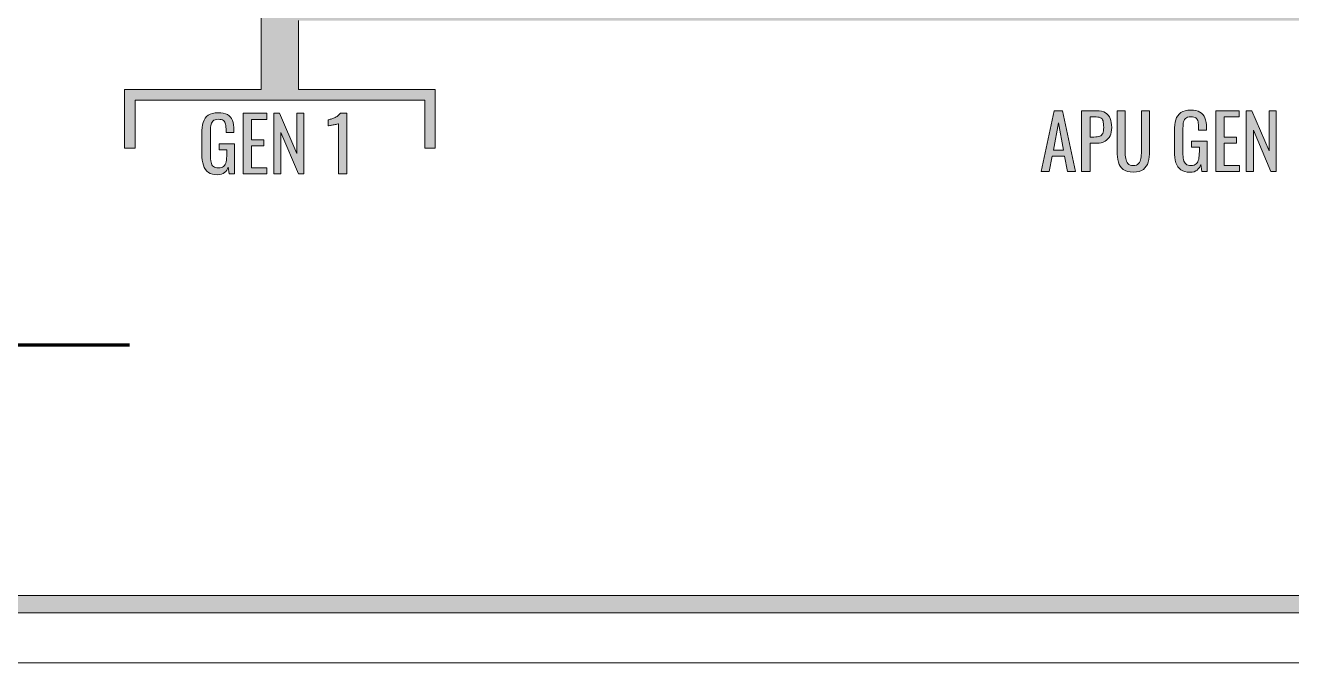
# Model space of a CAD drawing. Header units: inches. Extents: x 290.3 to 322.7, y 391.4 to 401.6.
# Drawn here: x 294.89 to 303.33, y 391.4 to 395.65 of the extents above; entities that cross this region are included whole.
import ezdxf

# ---------------------------------------------------------------- set-up
doc = ezdxf.new("R2010")
doc.units = ezdxf.units.IN
doc.header["$MEASUREMENT"] = 0
for name, color, linetype in [('Elec_Holes v6_0', 7, 'Continuous'), ('LINES', 7, 'Continuous'), ('TEXT', 7, 'Continuous')]:
    doc.layers.add(name, color=color, linetype=linetype)

# ---------------------------------------------------------------- blocks, each defined once
blk = doc.blocks.new('block 65')
at = {"layer": 'Elec_Holes v6_0', "lineweight": 0}
blk.add_lwpolyline([(290.25, 391.4), (322.75, 391.4)], dxfattribs=at)
blk = doc.blocks.new('block 255')
at = {"layer": 'LINES'}
h = blk.add_hatch(color=7, dxfattribs=at)
h.dxf.hatch_style = 2
h.paths.add_polyline_path([(314.1815, 397.88), (314.91, 397.88), (314.91, 397.64), (316.35, 397.64), (316.35, 395.75), (307.52, 395.75), (307.52, 395.68), (316.35, 395.68), (316.35, 395.22), (315.44, 395.22), (315.44, 394.83), (315.51, 394.83), (315.51, 395.15), (317.44, 395.15), (317.44, 394.83), (317.51, 394.83), (317.51, 395.22), (316.6, 395.22), (316.6, 397.64), (318.04, 397.64), (318.04, 398.36), (316.6, 398.36), (316.6, 399.09), (316.83, 399.09), (316.48, 399.42), (316.12, 399.09), (316.35, 399.09), (316.35, 398.36), (314.91, 398.36), (314.91, 398.12), (314.1815, 398.12)])
h.paths.add_polyline_path([(312.1815, 398.12), (308.41, 398.12), (308.41, 398.32), (308.22, 398.12), (307.99, 398.12), (307.99, 398.36), (304.86, 398.36), (304.86, 398.12), (304.72, 398.12), (304.53, 398.32), (304.53, 398.12), (298.15, 398.12), (298.15, 398.36), (296.71, 398.36), (296.71, 399.08), (296.95, 399.08), (296.58, 399.43), (296.21, 399.08), (296.46, 399.08), (296.46, 398.36), (295.02, 398.36), (295.02, 397.64), (296.46, 397.64), (296.46, 395.22), (295.55, 395.22), (295.55, 394.83), (295.62, 394.83), (295.62, 395.15), (297.55, 395.15), (297.55, 394.83), (297.62, 394.83), (297.62, 395.22), (296.71, 395.22), (296.71, 395.68), (305.52, 395.68), (305.52, 395.75), (296.71, 395.75), (296.71, 397.64), (298.15, 397.64), (298.15, 397.88), (304.53, 397.88), (304.53, 397.68), (304.72, 397.88), (304.86, 397.88), (304.86, 397.64), (307.99, 397.64), (307.99, 397.88), (308.22, 397.88), (308.41, 397.68), (308.41, 397.88), (312.1815, 397.88)])
h.paths.add_polyline_path([(298.08, 397.71), (295.09, 397.71), (295.09, 398.29), (298.08, 398.29)])
h.paths.add_polyline_path([(307.92, 397.71), (304.93, 397.71), (304.93, 398.29), (307.92, 398.29)])
h.paths.add_polyline_path([(314.98, 397.71), (314.98, 398.29), (317.97, 398.29), (317.97, 397.71)])
at = {"layer": 'LINES', "lineweight": 0}
blk.add_lwpolyline([(296.46, 397.64), (296.46, 395.22), (295.55, 395.22), (295.55, 394.83), (295.62, 394.83), (295.62, 395.15), (297.55, 395.15), (297.55, 394.83), (297.62, 394.83), (297.62, 395.22), (296.71, 395.22), (296.71, 395.68)], dxfattribs=at)
blk = doc.blocks.new('block 254')
at = {"layer": 'LINES'}
blk.add_blockref('block 255', (0, 0), dxfattribs=at)
blk = doc.blocks.new('block 253')
at = {"layer": 'LINES'}
blk.add_blockref('block 254', (0, 0), dxfattribs=at)
blk = doc.blocks.new('block 252')
at = {"layer": 'LINES'}
blk.add_blockref('block 253', (0, 0), dxfattribs=at)
blk = doc.blocks.new('block 271')
at = {"layer": 'TEXT'}
h = blk.add_hatch(color=7, dxfattribs=at)
h.dxf.hatch_style = 2
h.paths.add_polyline_path([(301.6582, 394.6738), (301.7446, 395.0791), (301.7988, 395.0791), (301.8853, 394.6738), (301.832, 394.6738), (301.8135, 394.7764), (301.731, 394.7764), (301.7114, 394.6738)])
h.paths.add_polyline_path([(301.7383, 394.8164), (301.8062, 394.8164), (301.772, 394.999)])
h = blk.add_hatch(color=7, dxfattribs=at)
h.dxf.hatch_style = 2
edge = h.paths.add_edge_path()
edge.add_spline(control_points=[(301.9268, 394.6738), (301.9268, 394.6738), (301.9268, 395.0791), (301.9268, 395.0791), (301.9268, 395.0791), (302.0269, 395.0791), (302.0269, 395.0791), (302.0513, 395.0791), (302.0708, 395.0742), (302.0854, 395.0654), (302.0996, 395.0566), (302.1104, 395.0439), (302.1172, 395.0273), (302.1235, 395.0107), (302.127, 394.9912), (302.127, 394.9668), (302.127, 394.9453), (302.123, 394.9268), (302.1157, 394.9111), (302.1084, 394.8955), (302.0972, 394.8838), (302.0825, 394.875), (302.0679, 394.8672), (302.0493, 394.8623), (302.0273, 394.8623), (302.0273, 394.8623), (301.9829, 394.8623), (301.9829, 394.8623), (301.9829, 394.8623), (301.9829, 394.6738), (301.9829, 394.6738), (301.9829, 394.6738), (301.9268, 394.6738), (301.9268, 394.6738)], knot_values=[0, 0, 0, 0, 1, 1, 1, 2, 2, 2, 3, 3, 3, 4, 4, 4, 5, 5, 5, 6, 6, 6, 7, 7, 7, 8, 8, 8, 9, 9, 9, 10, 10, 10, 11, 11, 11, 11], degree=3, periodic=0)
edge = h.paths.add_edge_path()
edge.add_spline(control_points=[(301.9829, 394.9033), (301.9829, 394.9033), (302.0088, 394.9033), (302.0088, 394.9033), (302.0254, 394.9033), (302.0381, 394.9053), (302.0474, 394.9082), (302.0566, 394.9121), (302.0635, 394.9189), (302.0674, 394.9277), (302.0713, 394.9365), (302.0737, 394.9502), (302.0737, 394.9668), (302.0737, 394.9863), (302.0723, 395.001), (302.0693, 395.0107), (302.0664, 395.0215), (302.0605, 395.0283), (302.0518, 395.0322), (302.0425, 395.0361), (302.0283, 395.0381), (302.0093, 395.0381), (302.0093, 395.0381), (301.9829, 395.0381), (301.9829, 395.0381), (301.9829, 395.0381), (301.9829, 394.9033), (301.9829, 394.9033)], knot_values=[0, 0, 0, 0, 1, 1, 1, 2, 2, 2, 3, 3, 3, 4, 4, 4, 5, 5, 5, 6, 6, 6, 7, 7, 7, 8, 8, 8, 9, 9, 9, 9], degree=3, periodic=0)
h = blk.add_hatch(color=7, dxfattribs=at)
h.dxf.hatch_style = 2
edge = h.paths.add_edge_path()
edge.add_spline(control_points=[(302.271, 394.6699), (302.2412, 394.6699), (302.2188, 394.6758), (302.2031, 394.6875), (302.1875, 394.6992), (302.1768, 394.7148), (302.1714, 394.7363), (302.1655, 394.7578), (302.1626, 394.7822), (302.1626, 394.8105), (302.1626, 394.8105), (302.1626, 395.0791), (302.1626, 395.0791), (302.1626, 395.0791), (302.2168, 395.0791), (302.2168, 395.0791), (302.2168, 395.0791), (302.2168, 394.8076), (302.2168, 394.8076), (302.2168, 394.791), (302.2178, 394.7744), (302.2202, 394.7607), (302.2227, 394.7461), (302.2275, 394.7354), (302.2354, 394.7266), (302.2432, 394.7178), (302.2549, 394.7139), (302.271, 394.7139), (302.2866, 394.7139), (302.2988, 394.7178), (302.3062, 394.7266), (302.314, 394.7354), (302.3188, 394.7461), (302.3213, 394.7607), (302.3237, 394.7744), (302.3247, 394.791), (302.3247, 394.8076), (302.3247, 394.8076), (302.3247, 395.0791), (302.3247, 395.0791), (302.3247, 395.0791), (302.3784, 395.0791), (302.3784, 395.0791), (302.3784, 395.0791), (302.3784, 394.8105), (302.3784, 394.8105), (302.3784, 394.7822), (302.3755, 394.7578), (302.3696, 394.7363), (302.3643, 394.7148), (302.3535, 394.6992), (302.3379, 394.6875), (302.3228, 394.6758), (302.3003, 394.6699), (302.271, 394.6699)], knot_values=[0, 0, 0, 0, 1, 1, 1, 2, 2, 2, 3, 3, 3, 4, 4, 4, 5, 5, 5, 6, 6, 6, 7, 7, 7, 8, 8, 8, 9, 9, 9, 10, 10, 10, 11, 11, 11, 12, 12, 12, 13, 13, 13, 14, 14, 14, 15, 15, 15, 16, 16, 16, 17, 17, 17, 18, 18, 18, 18], degree=3, periodic=0)
h = blk.add_hatch(color=7, dxfattribs=at)
h.dxf.hatch_style = 2
edge = h.paths.add_edge_path()
edge.add_spline(control_points=[(302.6489, 394.6689), (302.6235, 394.6689), (302.6035, 394.6748), (302.5884, 394.6855), (302.5732, 394.6963), (302.562, 394.7119), (302.5552, 394.7324), (302.5483, 394.7529), (302.5449, 394.7783), (302.5449, 394.8066), (302.5449, 394.8066), (302.5449, 394.9424), (302.5449, 394.9424), (302.5449, 394.9727), (302.5479, 394.9971), (302.5542, 395.0186), (302.5605, 395.0391), (302.5713, 395.0547), (302.5874, 395.0664), (302.603, 395.0771), (302.625, 395.083), (302.6533, 395.083), (302.6787, 395.083), (302.6992, 395.0781), (302.7148, 395.0693), (302.7305, 395.0615), (302.7417, 395.0479), (302.7485, 395.0312), (302.7554, 395.0137), (302.7588, 394.9912), (302.7588, 394.9648), (302.7588, 394.9648), (302.7588, 394.9492), (302.7588, 394.9492), (302.7588, 394.9492), (302.7061, 394.9492), (302.7061, 394.9492), (302.7061, 394.9492), (302.7061, 394.9619), (302.7061, 394.9619), (302.7061, 394.9795), (302.7046, 394.9941), (302.7026, 395.0049), (302.7002, 395.0166), (302.6953, 395.0244), (302.6885, 395.0303), (302.6812, 395.0361), (302.6699, 395.0381), (302.6543, 395.0381), (302.6377, 395.0381), (302.626, 395.0352), (302.6182, 395.0273), (302.6108, 395.0195), (302.606, 395.0088), (302.604, 394.9961), (302.6025, 394.9824), (302.6016, 394.9678), (302.6016, 394.9512), (302.6016, 394.9512), (302.6016, 394.8008), (302.6016, 394.8008), (302.6016, 394.7812), (302.603, 394.7656), (302.606, 394.7529), (302.6084, 394.7393), (302.6138, 394.7295), (302.6221, 394.7236), (302.6299, 394.7168), (302.6411, 394.7139), (302.6558, 394.7139), (302.6709, 394.7139), (302.6821, 394.7178), (302.6899, 394.7246), (302.6978, 394.7314), (302.7036, 394.7422), (302.7065, 394.7559), (302.7095, 394.7695), (302.7109, 394.7861), (302.7109, 394.8066), (302.7109, 394.8066), (302.7109, 394.835), (302.7109, 394.835), (302.7109, 394.835), (302.6597, 394.835), (302.6597, 394.835), (302.6597, 394.835), (302.6597, 394.875), (302.6597, 394.875), (302.6597, 394.875), (302.7622, 394.875), (302.7622, 394.875), (302.7622, 394.875), (302.7622, 394.6738), (302.7622, 394.6738), (302.7622, 394.6738), (302.7266, 394.6738), (302.7266, 394.6738), (302.7266, 394.6738), (302.7212, 394.7207), (302.7212, 394.7207), (302.7158, 394.7061), (302.7075, 394.6934), (302.6958, 394.6836), (302.6846, 394.6738), (302.6689, 394.6689), (302.6489, 394.6689)], knot_values=[0, 0, 0, 0, 1, 1, 1, 2, 2, 2, 3, 3, 3, 4, 4, 4, 5, 5, 5, 6, 6, 6, 7, 7, 7, 8, 8, 8, 9, 9, 9, 10, 10, 10, 11, 11, 11, 12, 12, 12, 13, 13, 13, 14, 14, 14, 15, 15, 15, 16, 16, 16, 17, 17, 17, 18, 18, 18, 19, 19, 19, 20, 20, 20, 21, 21, 21, 22, 22, 22, 23, 23, 23, 24, 24, 24, 25, 25, 25, 26, 26, 26, 27, 27, 27, 28, 28, 28, 29, 29, 29, 30, 30, 30, 31, 31, 31, 32, 32, 32, 33, 33, 33, 34, 34, 34, 35, 35, 35, 35], degree=3, periodic=0)
h = blk.add_hatch(color=7, dxfattribs=at)
h.dxf.hatch_style = 2
h.paths.add_polyline_path([(302.8203, 394.6738), (302.8203, 395.0791), (302.9771, 395.0791), (302.9771, 395.0371), (302.8765, 395.0371), (302.8765, 394.9033), (302.958, 394.9033), (302.958, 394.8633), (302.8765, 394.8633), (302.8765, 394.7148), (302.978, 394.7148), (302.978, 394.6738)])
h = blk.add_hatch(color=7, dxfattribs=at)
h.dxf.hatch_style = 2
h.paths.add_polyline_path([(303.0234, 394.6738), (303.0234, 395.0791), (303.0615, 395.0791), (303.1768, 394.8105), (303.1768, 395.0791), (303.2236, 395.0791), (303.2236, 394.6738), (303.1875, 394.6738), (303.0713, 394.9502), (303.0713, 394.6738)])
at = {"layer": 'TEXT', "lineweight": 0}
for points in [[(301.6582, 394.6738), (301.7446, 395.0791), (301.7988, 395.0791), (301.8853, 394.6738), (301.832, 394.6738), (301.8135, 394.7764), (301.731, 394.7764), (301.7114, 394.6738), (301.6582, 394.6738)], [(302.8203, 394.6738), (302.8203, 395.0791), (302.9771, 395.0791), (302.9771, 395.0371), (302.8765, 395.0371), (302.8765, 394.9033), (302.958, 394.9033), (302.958, 394.8633), (302.8765, 394.8633), (302.8765, 394.7148), (302.978, 394.7148), (302.978, 394.6738), (302.8203, 394.6738)], [(303.0234, 394.6738), (303.0234, 395.0791), (303.0615, 395.0791), (303.1768, 394.8105), (303.1768, 395.0791), (303.2236, 395.0791), (303.2236, 394.6738), (303.1875, 394.6738), (303.0713, 394.9502), (303.0713, 394.6738), (303.0234, 394.6738)], [(301.7383, 394.8164), (301.8062, 394.8164), (301.772, 394.999), (301.7383, 394.8164)]]:
    blk.add_lwpolyline(points, dxfattribs=at)
for points, knots in [([(301.9268, 394.6738), (301.9268, 394.6738), (301.9268, 395.0791), (301.9268, 395.0791), (301.9268, 395.0791), (302.0269, 395.0791), (302.0269, 395.0791), (302.0513, 395.0791), (302.0708, 395.0742), (302.0854, 395.0654), (302.0996, 395.0566), (302.1104, 395.0439), (302.1172, 395.0273), (302.1235, 395.0107), (302.127, 394.9912), (302.127, 394.9668), (302.127, 394.9453), (302.123, 394.9268), (302.1157, 394.9111), (302.1084, 394.8955), (302.0972, 394.8838), (302.0825, 394.875), (302.0679, 394.8672), (302.0493, 394.8623), (302.0273, 394.8623), (302.0273, 394.8623), (301.9829, 394.8623), (301.9829, 394.8623), (301.9829, 394.8623), (301.9829, 394.6738), (301.9829, 394.6738), (301.9829, 394.6738), (301.9268, 394.6738), (301.9268, 394.6738)], [0, 0, 0, 0, 1, 1, 1, 2, 2, 2, 3, 3, 3, 4, 4, 4, 5, 5, 5, 6, 6, 6, 7, 7, 7, 8, 8, 8, 9, 9, 9, 10, 10, 10, 11, 11, 11, 11]), ([(301.9829, 394.9033), (301.9829, 394.9033), (302.0088, 394.9033), (302.0088, 394.9033), (302.0254, 394.9033), (302.0381, 394.9053), (302.0474, 394.9082), (302.0566, 394.9121), (302.0635, 394.9189), (302.0674, 394.9277), (302.0713, 394.9365), (302.0737, 394.9502), (302.0737, 394.9668), (302.0737, 394.9863), (302.0723, 395.001), (302.0693, 395.0107), (302.0664, 395.0215), (302.0605, 395.0283), (302.0518, 395.0322), (302.0425, 395.0361), (302.0283, 395.0381), (302.0093, 395.0381), (302.0093, 395.0381), (301.9829, 395.0381), (301.9829, 395.0381), (301.9829, 395.0381), (301.9829, 394.9033), (301.9829, 394.9033)], [0, 0, 0, 0, 1, 1, 1, 2, 2, 2, 3, 3, 3, 4, 4, 4, 5, 5, 5, 6, 6, 6, 7, 7, 7, 8, 8, 8, 9, 9, 9, 9]), ([(302.271, 394.6699), (302.2412, 394.6699), (302.2188, 394.6758), (302.2031, 394.6875), (302.1875, 394.6992), (302.1768, 394.7148), (302.1714, 394.7363), (302.1655, 394.7578), (302.1626, 394.7822), (302.1626, 394.8105), (302.1626, 394.8105), (302.1626, 395.0791), (302.1626, 395.0791), (302.1626, 395.0791), (302.2168, 395.0791), (302.2168, 395.0791), (302.2168, 395.0791), (302.2168, 394.8076), (302.2168, 394.8076), (302.2168, 394.791), (302.2178, 394.7744), (302.2202, 394.7607), (302.2227, 394.7461), (302.2275, 394.7354), (302.2354, 394.7266), (302.2432, 394.7178), (302.2549, 394.7139), (302.271, 394.7139), (302.2866, 394.7139), (302.2988, 394.7178), (302.3062, 394.7266), (302.314, 394.7354), (302.3188, 394.7461), (302.3213, 394.7607), (302.3237, 394.7744), (302.3247, 394.791), (302.3247, 394.8076), (302.3247, 394.8076), (302.3247, 395.0791), (302.3247, 395.0791), (302.3247, 395.0791), (302.3784, 395.0791), (302.3784, 395.0791), (302.3784, 395.0791), (302.3784, 394.8105), (302.3784, 394.8105), (302.3784, 394.7822), (302.3755, 394.7578), (302.3696, 394.7363), (302.3643, 394.7148), (302.3535, 394.6992), (302.3379, 394.6875), (302.3228, 394.6758), (302.3003, 394.6699), (302.271, 394.6699)], [0, 0, 0, 0, 1, 1, 1, 2, 2, 2, 3, 3, 3, 4, 4, 4, 5, 5, 5, 6, 6, 6, 7, 7, 7, 8, 8, 8, 9, 9, 9, 10, 10, 10, 11, 11, 11, 12, 12, 12, 13, 13, 13, 14, 14, 14, 15, 15, 15, 16, 16, 16, 17, 17, 17, 18, 18, 18, 18]), ([(302.6489, 394.6689), (302.6235, 394.6689), (302.6035, 394.6748), (302.5884, 394.6855), (302.5732, 394.6963), (302.562, 394.7119), (302.5552, 394.7324), (302.5483, 394.7529), (302.5449, 394.7783), (302.5449, 394.8066), (302.5449, 394.8066), (302.5449, 394.9424), (302.5449, 394.9424), (302.5449, 394.9727), (302.5479, 394.9971), (302.5542, 395.0186), (302.5605, 395.0391), (302.5713, 395.0547), (302.5874, 395.0664), (302.603, 395.0771), (302.625, 395.083), (302.6533, 395.083), (302.6787, 395.083), (302.6992, 395.0781), (302.7148, 395.0693), (302.7305, 395.0615), (302.7417, 395.0479), (302.7485, 395.0312), (302.7554, 395.0137), (302.7588, 394.9912), (302.7588, 394.9648), (302.7588, 394.9648), (302.7588, 394.9492), (302.7588, 394.9492), (302.7588, 394.9492), (302.7061, 394.9492), (302.7061, 394.9492), (302.7061, 394.9492), (302.7061, 394.9619), (302.7061, 394.9619), (302.7061, 394.9795), (302.7046, 394.9941), (302.7026, 395.0049), (302.7002, 395.0166), (302.6953, 395.0244), (302.6885, 395.0303), (302.6812, 395.0361), (302.6699, 395.0381), (302.6543, 395.0381), (302.6377, 395.0381), (302.626, 395.0352), (302.6182, 395.0273), (302.6108, 395.0195), (302.606, 395.0088), (302.604, 394.9961), (302.6025, 394.9824), (302.6016, 394.9678), (302.6016, 394.9512), (302.6016, 394.9512), (302.6016, 394.8008), (302.6016, 394.8008), (302.6016, 394.7812), (302.603, 394.7656), (302.606, 394.7529), (302.6084, 394.7393), (302.6138, 394.7295), (302.6221, 394.7236), (302.6299, 394.7168), (302.6411, 394.7139), (302.6558, 394.7139), (302.6709, 394.7139), (302.6821, 394.7178), (302.6899, 394.7246), (302.6978, 394.7314), (302.7036, 394.7422), (302.7065, 394.7559), (302.7095, 394.7695), (302.7109, 394.7861), (302.7109, 394.8066), (302.7109, 394.8066), (302.7109, 394.835), (302.7109, 394.835), (302.7109, 394.835), (302.6597, 394.835), (302.6597, 394.835), (302.6597, 394.835), (302.6597, 394.875), (302.6597, 394.875), (302.6597, 394.875), (302.7622, 394.875), (302.7622, 394.875), (302.7622, 394.875), (302.7622, 394.6738), (302.7622, 394.6738), (302.7622, 394.6738), (302.7266, 394.6738), (302.7266, 394.6738), (302.7266, 394.6738), (302.7212, 394.7207), (302.7212, 394.7207), (302.7158, 394.7061), (302.7075, 394.6934), (302.6958, 394.6836), (302.6846, 394.6738), (302.6689, 394.6689), (302.6489, 394.6689)], [0, 0, 0, 0, 1, 1, 1, 2, 2, 2, 3, 3, 3, 4, 4, 4, 5, 5, 5, 6, 6, 6, 7, 7, 7, 8, 8, 8, 9, 9, 9, 10, 10, 10, 11, 11, 11, 12, 12, 12, 13, 13, 13, 14, 14, 14, 15, 15, 15, 16, 16, 16, 17, 17, 17, 18, 18, 18, 19, 19, 19, 20, 20, 20, 21, 21, 21, 22, 22, 22, 23, 23, 23, 24, 24, 24, 25, 25, 25, 26, 26, 26, 27, 27, 27, 28, 28, 28, 29, 29, 29, 30, 30, 30, 31, 31, 31, 32, 32, 32, 33, 33, 33, 34, 34, 34, 35, 35, 35, 35])]:
    blk.add_open_spline(points, degree=3, knots=knots, dxfattribs=at)
blk = doc.blocks.new('block 276')
at = {"layer": 'TEXT'}
h = blk.add_hatch(color=7, dxfattribs=at)
h.dxf.hatch_style = 2
edge = h.paths.add_edge_path()
edge.add_spline(control_points=[(296.1694, 394.6523), (296.144, 394.6523), (296.124, 394.6572), (296.1089, 394.668), (296.0938, 394.6787), (296.0825, 394.6943), (296.0757, 394.7158), (296.0688, 394.7363), (296.0654, 394.7607), (296.0654, 394.79), (296.0654, 394.79), (296.0654, 394.9258), (296.0654, 394.9258), (296.0654, 394.9551), (296.0684, 394.9805), (296.0747, 395.001), (296.0811, 395.0225), (296.0918, 395.0381), (296.1079, 395.0488), (296.1235, 395.0596), (296.1455, 395.0654), (296.1738, 395.0654), (296.1992, 395.0654), (296.2197, 395.0615), (296.2354, 395.0527), (296.251, 395.0439), (296.2622, 395.0312), (296.269, 395.0137), (296.2759, 394.9961), (296.2793, 394.9746), (296.2793, 394.9473), (296.2793, 394.9473), (296.2793, 394.9326), (296.2793, 394.9326), (296.2793, 394.9326), (296.2266, 394.9326), (296.2266, 394.9326), (296.2266, 394.9326), (296.2266, 394.9453), (296.2266, 394.9453), (296.2266, 394.9629), (296.2251, 394.9775), (296.2231, 394.9883), (296.2207, 394.999), (296.2158, 395.0078), (296.209, 395.0137), (296.2017, 395.0186), (296.1904, 395.0215), (296.1748, 395.0215), (296.1582, 395.0215), (296.1465, 395.0176), (296.1387, 395.0098), (296.1313, 395.002), (296.1265, 394.9922), (296.1245, 394.9785), (296.123, 394.9658), (296.1221, 394.9502), (296.1221, 394.9336), (296.1221, 394.9336), (296.1221, 394.7842), (296.1221, 394.7842), (296.1221, 394.7646), (296.1235, 394.748), (296.1265, 394.7354), (296.1289, 394.7227), (296.1343, 394.7129), (296.1426, 394.7061), (296.1504, 394.7002), (296.1616, 394.6973), (296.1763, 394.6973), (296.1914, 394.6973), (296.2026, 394.7002), (296.2104, 394.707), (296.2183, 394.7148), (296.2241, 394.7246), (296.2271, 394.7383), (296.23, 394.752), (296.2314, 394.7695), (296.2314, 394.7891), (296.2314, 394.7891), (296.2314, 394.8174), (296.2314, 394.8174), (296.2314, 394.8174), (296.1802, 394.8174), (296.1802, 394.8174), (296.1802, 394.8174), (296.1802, 394.8574), (296.1802, 394.8574), (296.1802, 394.8574), (296.2827, 394.8574), (296.2827, 394.8574), (296.2827, 394.8574), (296.2827, 394.6572), (296.2827, 394.6572), (296.2827, 394.6572), (296.2471, 394.6572), (296.2471, 394.6572), (296.2471, 394.6572), (296.2417, 394.7031), (296.2417, 394.7031), (296.2363, 394.6885), (296.228, 394.6758), (296.2163, 394.666), (296.2051, 394.6572), (296.1895, 394.6523), (296.1694, 394.6523)], knot_values=[0, 0, 0, 0, 1, 1, 1, 2, 2, 2, 3, 3, 3, 4, 4, 4, 5, 5, 5, 6, 6, 6, 7, 7, 7, 8, 8, 8, 9, 9, 9, 10, 10, 10, 11, 11, 11, 12, 12, 12, 13, 13, 13, 14, 14, 14, 15, 15, 15, 16, 16, 16, 17, 17, 17, 18, 18, 18, 19, 19, 19, 20, 20, 20, 21, 21, 21, 22, 22, 22, 23, 23, 23, 24, 24, 24, 25, 25, 25, 26, 26, 26, 27, 27, 27, 28, 28, 28, 29, 29, 29, 30, 30, 30, 31, 31, 31, 32, 32, 32, 33, 33, 33, 34, 34, 34, 35, 35, 35, 35], degree=3, periodic=0)
h = blk.add_hatch(color=7, dxfattribs=at)
h.dxf.hatch_style = 2
h.paths.add_polyline_path([(296.3408, 394.6572), (296.3408, 395.0615), (296.4976, 395.0615), (296.4976, 395.0195), (296.397, 395.0195), (296.397, 394.8857), (296.4785, 394.8857), (296.4785, 394.8457), (296.397, 394.8457), (296.397, 394.6973), (296.4985, 394.6973), (296.4985, 394.6572)])
h = blk.add_hatch(color=7, dxfattribs=at)
h.dxf.hatch_style = 2
h.paths.add_polyline_path([(296.5444, 394.6572), (296.5444, 395.0615), (296.5825, 395.0615), (296.6978, 394.793), (296.6978, 395.0615), (296.7446, 395.0615), (296.7446, 394.6572), (296.7085, 394.6572), (296.5923, 394.9336), (296.5923, 394.6572)])
h = blk.add_hatch(color=7, dxfattribs=at)
h.dxf.hatch_style = 2
edge = h.paths.add_edge_path()
edge.add_spline(control_points=[(296.9766, 394.6572), (296.9766, 394.6572), (296.9766, 394.9922), (296.9766, 394.9922), (296.9761, 394.9912), (296.9727, 394.9902), (296.9653, 394.9893), (296.958, 394.9873), (296.9502, 394.9854), (296.9409, 394.9844), (296.9321, 394.9824), (296.9243, 394.9805), (296.917, 394.9795), (296.9102, 394.9785), (296.9062, 394.9775), (296.9062, 394.9775), (296.9062, 394.9775), (296.9062, 395.0176), (296.9062, 395.0176), (296.9116, 395.0195), (296.9185, 395.0215), (296.9258, 395.0234), (296.9336, 395.0254), (296.9409, 395.0283), (296.9487, 395.0322), (296.9565, 395.0352), (296.9644, 395.0391), (296.9712, 395.0449), (296.9785, 395.0498), (296.9844, 395.0557), (296.9897, 395.0615), (296.9897, 395.0615), (297.0303, 395.0615), (297.0303, 395.0615), (297.0303, 395.0615), (297.0303, 394.6572), (297.0303, 394.6572), (297.0303, 394.6572), (296.9766, 394.6572), (296.9766, 394.6572)], knot_values=[0, 0, 0, 0, 1, 1, 1, 2, 2, 2, 3, 3, 3, 4, 4, 4, 5, 5, 5, 6, 6, 6, 7, 7, 7, 8, 8, 8, 9, 9, 9, 10, 10, 10, 11, 11, 11, 12, 12, 12, 13, 13, 13, 13], degree=3, periodic=0)
at = {"layer": 'TEXT', "lineweight": 0}
for points in [[(296.3408, 394.6572), (296.3408, 395.0615), (296.4976, 395.0615), (296.4976, 395.0195), (296.397, 395.0195), (296.397, 394.8857), (296.4785, 394.8857), (296.4785, 394.8457), (296.397, 394.8457), (296.397, 394.6973), (296.4985, 394.6973), (296.4985, 394.6572), (296.3408, 394.6572)], [(296.5444, 394.6572), (296.5444, 395.0615), (296.5825, 395.0615), (296.6978, 394.793), (296.6978, 395.0615), (296.7446, 395.0615), (296.7446, 394.6572), (296.7085, 394.6572), (296.5923, 394.9336), (296.5923, 394.6572), (296.5444, 394.6572)]]:
    blk.add_lwpolyline(points, dxfattribs=at)
for points, knots in [([(296.1694, 394.6523), (296.144, 394.6523), (296.124, 394.6572), (296.1089, 394.668), (296.0938, 394.6787), (296.0825, 394.6943), (296.0757, 394.7158), (296.0688, 394.7363), (296.0654, 394.7607), (296.0654, 394.79), (296.0654, 394.79), (296.0654, 394.9258), (296.0654, 394.9258), (296.0654, 394.9551), (296.0684, 394.9805), (296.0747, 395.001), (296.0811, 395.0225), (296.0918, 395.0381), (296.1079, 395.0488), (296.1235, 395.0596), (296.1455, 395.0654), (296.1738, 395.0654), (296.1992, 395.0654), (296.2197, 395.0615), (296.2354, 395.0527), (296.251, 395.0439), (296.2622, 395.0312), (296.269, 395.0137), (296.2759, 394.9961), (296.2793, 394.9746), (296.2793, 394.9473), (296.2793, 394.9473), (296.2793, 394.9326), (296.2793, 394.9326), (296.2793, 394.9326), (296.2266, 394.9326), (296.2266, 394.9326), (296.2266, 394.9326), (296.2266, 394.9453), (296.2266, 394.9453), (296.2266, 394.9629), (296.2251, 394.9775), (296.2231, 394.9883), (296.2207, 394.999), (296.2158, 395.0078), (296.209, 395.0137), (296.2017, 395.0186), (296.1904, 395.0215), (296.1748, 395.0215), (296.1582, 395.0215), (296.1465, 395.0176), (296.1387, 395.0098), (296.1313, 395.002), (296.1265, 394.9922), (296.1245, 394.9785), (296.123, 394.9658), (296.1221, 394.9502), (296.1221, 394.9336), (296.1221, 394.9336), (296.1221, 394.7842), (296.1221, 394.7842), (296.1221, 394.7646), (296.1235, 394.748), (296.1265, 394.7354), (296.1289, 394.7227), (296.1343, 394.7129), (296.1426, 394.7061), (296.1504, 394.7002), (296.1616, 394.6973), (296.1763, 394.6973), (296.1914, 394.6973), (296.2026, 394.7002), (296.2104, 394.707), (296.2183, 394.7148), (296.2241, 394.7246), (296.2271, 394.7383), (296.23, 394.752), (296.2314, 394.7695), (296.2314, 394.7891), (296.2314, 394.7891), (296.2314, 394.8174), (296.2314, 394.8174), (296.2314, 394.8174), (296.1802, 394.8174), (296.1802, 394.8174), (296.1802, 394.8174), (296.1802, 394.8574), (296.1802, 394.8574), (296.1802, 394.8574), (296.2827, 394.8574), (296.2827, 394.8574), (296.2827, 394.8574), (296.2827, 394.6572), (296.2827, 394.6572), (296.2827, 394.6572), (296.2471, 394.6572), (296.2471, 394.6572), (296.2471, 394.6572), (296.2417, 394.7031), (296.2417, 394.7031), (296.2363, 394.6885), (296.228, 394.6758), (296.2163, 394.666), (296.2051, 394.6572), (296.1895, 394.6523), (296.1694, 394.6523)], [0, 0, 0, 0, 1, 1, 1, 2, 2, 2, 3, 3, 3, 4, 4, 4, 5, 5, 5, 6, 6, 6, 7, 7, 7, 8, 8, 8, 9, 9, 9, 10, 10, 10, 11, 11, 11, 12, 12, 12, 13, 13, 13, 14, 14, 14, 15, 15, 15, 16, 16, 16, 17, 17, 17, 18, 18, 18, 19, 19, 19, 20, 20, 20, 21, 21, 21, 22, 22, 22, 23, 23, 23, 24, 24, 24, 25, 25, 25, 26, 26, 26, 27, 27, 27, 28, 28, 28, 29, 29, 29, 30, 30, 30, 31, 31, 31, 32, 32, 32, 33, 33, 33, 34, 34, 34, 35, 35, 35, 35]), ([(296.9766, 394.6572), (296.9766, 394.6572), (296.9766, 394.9922), (296.9766, 394.9922), (296.9761, 394.9912), (296.9727, 394.9902), (296.9653, 394.9893), (296.958, 394.9873), (296.9502, 394.9854), (296.9409, 394.9844), (296.9321, 394.9824), (296.9243, 394.9805), (296.917, 394.9795), (296.9102, 394.9785), (296.9062, 394.9775), (296.9062, 394.9775), (296.9062, 394.9775), (296.9062, 395.0176), (296.9062, 395.0176), (296.9116, 395.0195), (296.9185, 395.0215), (296.9258, 395.0234), (296.9336, 395.0254), (296.9409, 395.0283), (296.9487, 395.0322), (296.9565, 395.0352), (296.9644, 395.0391), (296.9712, 395.0449), (296.9785, 395.0498), (296.9844, 395.0557), (296.9897, 395.0615), (296.9897, 395.0615), (297.0303, 395.0615), (297.0303, 395.0615), (297.0303, 395.0615), (297.0303, 394.6572), (297.0303, 394.6572), (297.0303, 394.6572), (296.9766, 394.6572), (296.9766, 394.6572)], [0, 0, 0, 0, 1, 1, 1, 2, 2, 2, 3, 3, 3, 4, 4, 4, 5, 5, 5, 6, 6, 6, 7, 7, 7, 8, 8, 8, 9, 9, 9, 10, 10, 10, 11, 11, 11, 12, 12, 12, 13, 13, 13, 13])]:
    blk.add_open_spline(points, degree=3, knots=knots, dxfattribs=at)

msp = doc.modelspace()

# ---------------------------------------------------------------- hatches: boundary and pattern name
at = {"layer": 'LINES'}
h = msp.add_hatch(color=7, dxfattribs=at)
h.dxf.hatch_style = 2
h.paths.add_polyline_path([(322.0498, 391.7323), (290.9502, 391.7323), (290.9502, 391.8485), (322.0498, 391.8485)])

# ---------------------------------------------------------------- linework, layer by layer
at = {"layer": 'LINES', "lineweight": 140}
msp.add_lwpolyline([(295.5832, 393.5164), (294.2542, 393.5164)], dxfattribs=at)
at = {"layer": 'LINES', "lineweight": 0}
msp.add_lwpolyline([(322.0498, 391.7323), (290.9502, 391.7323), (290.9502, 391.8485), (322.0498, 391.8485), (322.0498, 391.7323)], dxfattribs=at)

# ---------------------------------------------------------------- block references
at = {"layer": 'Elec_Holes v6_0'}
msp.add_blockref('block 65', (0, 0), dxfattribs=at)
at = {"layer": 'LINES'}
msp.add_blockref('block 252', (0, 0), dxfattribs=at)
at = {"layer": 'TEXT'}
for name in ['block 276', 'block 271']:
    msp.add_blockref(name, (0, 0), dxfattribs=at)

doc.saveas('drawing.dxf')
